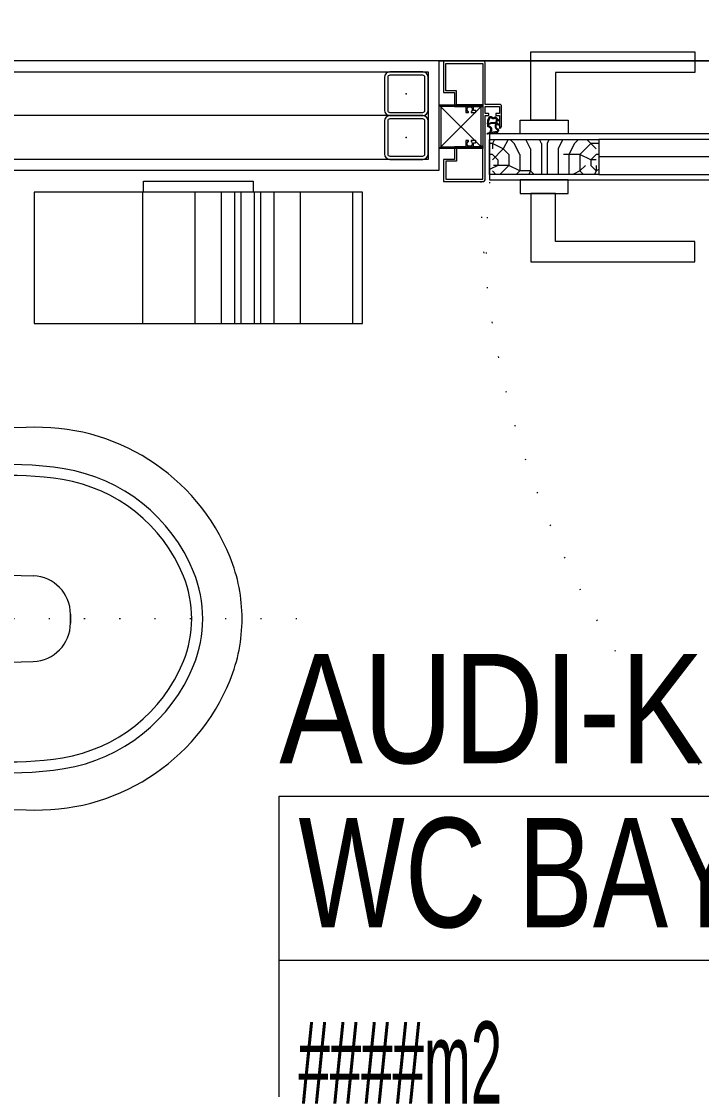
# Model space of a CAD drawing. Extents: x -1281 to 23780, y 0 to 7214.
# Drawn here: x 10284.3 to 10346.5, y 2145.9 to 2243.6 of the extents above; entities that cross this region are included whole.
import ezdxf
from ezdxf.enums import TextEntityAlignment as Align

# ---------------------------------------------------------------- set-up
doc = ezdxf.new("R2010")
doc.units = 0
doc.header["$LTSCALE"] = 25
doc.header["$MEASUREMENT"] = 0
doc.linetypes.add('DOT2', pattern=[0.125, 0, -0.125])
doc.layers.get('0').update_dxf_attribs({"color": 9, "lineweight": 9})
for name, color, linetype, lineweight in [('05V', 9, 'Continuous', 9), ('06D', 9, 'Continuous', 9), ('09', 9, 'Continuous', 9), ('10', 9, 'Continuous', 9), ('11', 9, 'Continuous', 9), ('12', 9, 'Continuous', 9), ('20', 9, 'DOT2', 9), ('21', 9, 'Continuous', 9), ('33', 9, 'BATTING', 9), ('35', 9, 'Continuous', 9)]:
    doc.layers.add(name, color=color, linetype=linetype, lineweight=lineweight)
doc.styles.add('Arial', font='arial.ttf', dxfattribs={"height": 2.5})
doc.styles.add('MuuM_TEXT-STANDART', font='ARIALN.TTF')
doc.linetypes.add('BATTING', pattern='A,0.0001,-0.1,[134,ltypeshp.shx,S=0.1,R=0,X=-0.1,Y=0],-0.2,[134,ltypeshp.shx,S=0.1,R=180,X=0.1,Y=0],-0.1', length=0.4001000000000002)

# ---------------------------------------------------------------- blocks, each defined once
blk = doc.blocks.new('san-klo-06-p')
at = {"linetype": 'DOT2'}
blk.add_line((0, -61), (0, 5), dxfattribs=at)
for p, q in [((-4.158019298723957, -28.43442233578389), (-3.905189181845343, -36.91821042136871)), ((4.158019298723957, -28.43442233578389), (3.905189181845343, -36.91821042136871)), ((0, -40.31395125024572), (-0.4067423800152028, -40.31395125024572)), ((-0.4067423800152028, -40.31395125024572), (0, -40.31395125024572)), ((0.4067423800152028, -40.31395125024572), (0, -40.31395125024572)), ((0, -40.31395125024572), (0.4067423800152028, -40.31395125024572))]:
    blk.add_line(p, q)
blk.add_lwpolyline([(-15.5, 0, 0.0181628470062377), (-17.47196496077231, -36.26013260072796, 0.3205287056357122), (-5.625, -54.90537216330267, 0.0963961176293174), (0, -56, 0.0963961176293174), (5.625, -54.90537216330267, 0.3205287056357121), (17.47196496077595, -36.26013260072796, 0.0181628470062377), (15.5, 0)], format="xyb", close=True)
for centre, radius, start, end in [((15.91510823917997, -34.97572838532506), 30, 159.420088504973, 189.1280785422966), ((-15.91510823917997, -34.97572838532506), 30, 350.8719214577034, 20.57991149502698), ((15.91510823917997, -34.97572838532506), 28.99999999999998, 162.8726879048467, 189.1280785422966), ((-15.91510823917997, -34.97572838532506), 28.99999999999999, 350.8719214577034, 17.12731209515333), ((-0.4067423800152028, -36.81395125024574), 3.499999999999998, 181.7069983645544, 270), ((0.4067423800152028, -36.81395125024574), 3.499999999999998, 270, 358.2930016354455), ((1.5, -37.29190075644874), 15.39999999999999, 189.1280785422966, 247.9756871629567), ((1.5, -37.29190075644874), 14.4, 189.1280785422966, 247.9756871629567), ((-1.5, -37.29190075644874), 14.40000000000001, 292.0243128370433, 350.8719214577034), ((-1.5, -37.29190075644874), 15.39999999999999, 292.0243128370433, 350.8719214577034), ((0, -41), 10.39999999999995, 247.9756871629567, 270), ((0, -41), 10.39999999999995, 270, 292.0243128370433), ((0, -41), 11.39999999999997, 247.9756871629567, 270), ((0, -41), 11.39999999999997, 270, 292.0243128370433)]:
    blk.add_arc(centre, radius, start, end)
blk = doc.blocks.new('p-t.kağıtlığı')
at = {"layer": '20'}
h = blk.add_hatch(dxfattribs=at)
h.set_pattern_fill('CYL', color=256, scale=30, angle=-89.99999999999999, style=0)
h.set_pattern_definition([(270, (-14.39999999999963, 13), (30, 6.7e-15), []), (270, (-13.80000000000018, 13), (30, 6.7e-15), []), (270, (-12.59999999999945, 13), (30, 6.7e-15), []), (270, (-10.19999999999982, 13), (30, 6.7e-15), []), (270, (-5.399999999999636, 13), (30, 6.7e-15), []), (270, (5.400000000000542, 13), (30, 6.7e-15), []), (270, (10.19999999999982, 13), (30, 6.7e-15), []), (270, (12.60000000000036, 13), (30, 6.7e-15), []), (270, (13.80000000000018, 13), (30, 6.7e-15), []), (270, (14.40000000000054, 13), (30, 6.7e-15), [])])
h.paths.add_polyline_path([(-15, 1), (15, 1), (15, 13), (-15, 13)])
for points in [[(-15, 1), (15, 1), (15, 13), (-15, 13)], [(5, 1), (5, 0), (-5, 0), (-5, 1)]]:
    blk.add_lwpolyline(points, close=True)
blk = doc.blocks.new('A$C74064896')
at = {"layer": '05V', "extrusion": (0, 0, -1), "xscale": -1, "zscale": -1, "rotation": 180}
blk.add_blockref('p-t.kağıtlığı', (167.0082728266661, -1.000000000072759), dxfattribs=at)
at = {"layer": '05V', "rotation": 90}
blk.add_blockref('san-klo-06-p', (-219.0082728266661, -41.00000000007275), dxfattribs=at)
blk = doc.blocks.new('0_roomno2-flat-2')
at = {"layer": '21'}
blk.add_lwpolyline([(96.875, -52.5000000000109), (0, -52.5000000000109), (0, 0), (96.875, 0)], close=True, dxfattribs=at)
blk.add_lwpolyline([(0, -15.00000000000727), (96.875, -15.00000000000727)], dxfattribs=at)
at = {"layer": '21', "style": 'Arial'}
blk.add_attdef('ODANO', (0, 5.850000000005819), '', height=10, dxfattribs=at)
blk.add_attdef('MEKANADI', text='', height=10, dxfattribs=at).set_placement((1.75, -15.00000000000727), align=Align.BOTTOM_LEFT)
at = {"layer": '21', "style": 'MuuM_TEXT-STANDART', "width": 0.6}
for tag, p in [('YER01', (50, -22.50000000000728)), ('TAVAN01', (68.75, -22.50000000000728)), ('DUVAR01', (87.5, -22.50000000000728)), ('YER02', (50, -33.75000000000728)), ('TAVAN02', (68.75, -33.75000000000728)), ('DUVAR02', (87.5, -33.75000000000728)), ('YER03', (50, -45.00000000000728)), ('TAVAN03', (68.75, -45.00000000000728)), ('DUVAR03', (87.5, -45.00000000000728))]:
    blk.add_attdef(tag, text='', height=7.5, dxfattribs=at).set_placement(p, align=Align.MIDDLE_CENTER)
for tag, p in [('M2', (1.75, -24.37500000000728)), ('TEMIZTAVANYUKSEKLIGI', (9, -43.03976339674772))]:
    blk.add_attdef(tag, text='', height=7.5, dxfattribs=at).set_placement(p, align=Align.MIDDLE_LEFT)
blk = doc.blocks.new('Prf-40x40')
for points in [[(1.5, -1.999999999998179), (-1.5, -2.000000000001818, -0.4142135623730951), (-2, -1.500000000001818), (-2, 1.499999999998179, -0.4142135623730951), (-1.5, 1.999999999998179), (1.5, 2.000000000001818, -0.4142135623730951), (2, 1.500000000001818), (2, -1.499999999998179, -0.4142135623730951)], [(1.499999999999543, -1.699999999998908), (-1.5, -1.700000000002543, -0.4142135623738941), (-1.699999999999818, -1.500000000001818), (-1.699999999999818, 1.499999999998179, -0.4142135623738941), (-1.499999999999543, 1.699999999998908), (1.5, 1.700000000002543, -0.4142135623738941), (1.699999999999818, 1.500000000001818), (1.699999999999818, -1.499999999998179, -0.4142135623738941)]]:
    blk.add_lwpolyline(points, format="xyb", close=True)
blk.add_point((0, 0))
blk = doc.blocks.new('p-korkasa_40x40')
at = {"layer": '10'}
for points in [[(-2, -2), (-2, -2, 4.557571570274368), (-2, -2), (2, -2.000000000000454, 6.895317174706505), (2, -2.000000000000454), (2, -2.000000000000454), (2, 2.000000000000454), (-2, 2), (-2, -2)], [(-1.85000000000582, -1.85000000000582), (-1.85000000000582, 1.85000000000582), (1.85000000000582, 1.85000000000582), (1.85000000000582, -1.85000000000582), (-1.85000000000582, -1.85000000000582, -4.556434831823175), (-1.85000000000582, -1.85000000000582)]]:
    blk.add_lwpolyline(points, format="xyb", close=True, dxfattribs=at)
for points in [[(2, -2.000000000000454), (-2, 2)], [(2, 2.000000000000454), (-2, -1.96874570933869)]]:
    blk.add_lwpolyline(points, dxfattribs=at)
blk = doc.blocks.new('p-kapı')
at = {"layer": '09'}
h = blk.add_hatch(dxfattribs=at)
h.set_pattern_fill('LOGEND', color=256, scale=10, style=0)
h.set_pattern_definition([(360, (-1512.441820109354, -1967.639528495034), (9.999999999999996, -10), [3, -7]), (360, (-1512.441820109354, -1968.139528495034), (9.999999999999996, -10), [3, -7]), (360, (-1511.941820109354, -1969.139528495034), (9.999999999999996, -10), [2, -8]), (360, (-1511.441820109354, -1970.139528495034), (9.999999999999996, -10), [1.5, -8.5]), (360, (-1511.441820109354, -1971.139528495034), (9.999999999999996, -10), [1, -9]), (360, (-1513.941820109354, -1972.139528495034), (9.999999999999996, -10), [0.5, -2.5, 0.5, -6.5]), (360, (-1512.441820109354, -1972.639528495034), (9.999999999999996, -10), [0.5, -4, 1.5, -4]), (360, (-1510.441820109354, -1973.139528495034), (9.999999999999996, -10), [0.5, -0.5, 0.5, -8.5]), (360, (-1510.941820109354, -1973.639528495034), (9.999999999999996, -10), [0.5, -9.5]), (360, (-1511.441820109354, -1974.639528495034), (9.999999999999996, -10), [1.5, -8.5]), (360, (-1511.441820109354, -1975.639528495034), (9.999999999999996, -10), [2, -8]), (360, (-1511.941820109354, -1976.639528495034), (9.999999999999996, -10), [2.5, -3, 0.5, -4]), (270, (-1515.941820109354, -1970.639528495034), (-10, -9.999999999999996), [0.5, -1, 2.5, -6]), (270, (-1515.441820109354, -1971.639528495034), (-10, -9.999999999999996), [0.5, -0.5, 1.5, -7.5]), (270, (-1514.941820109354, -1975.639528495034), (-10, -9.999999999999996), [1, -9]), (270, (-1514.441820109354, -1971.639528495034), (-10, -9.999999999999996), [2, -3, 0.5, -4.5]), (270, (-1513.941820109354, -1977.139528495033), (-10, -9.999999999999996), [0.5, -9.5]), (270, (-1513.441820109354, -1972.139528495034), (-10, -9.999999999999996), [1.5, -8.5]), (270, (-1512.441820109354, -1972.639528495034), (-10, -9.999999999999996), [1, -9]), (270, (-1511.441820109354, -1972.639528495034), (-10, -9.999999999999996), [0.5, -1.5, 1.5, -6.5]), (270, (-1510.941820109354, -1973.139528495034), (-10, -9.999999999999996), [0.5, -9.5]), (270, (-1510.441820109354, -1971.139528495034), (-10, -9.999999999999996), [1.399999999999999, -8.6]), (270, (-1509.941820109354, -1969.139528495034), (-10, -9.999999999999996), [1, -9]), (270, (-1508.941820109354, -1973.139528495034), (-10, -9.999999999999996), [0.5, -9.5]), (270, (-1507.941820109354, -1972.639528495034), (-10, -9.999999999999996), [1.5, -8.5]), (270, (-1506.941820109354, -1972.639528495034), (-10, -9.999999999999996), [1.5, -8.5]), (314.9999999999999, (-1508.441820109354, -1968.639528495034), (-3.3e-15, -10.00000000019025), [0.7071000000000001, -0.7071000000000001, 0.7071000000000001, -12.02083562]), (314.9999999999999, (-1510.441820109354, -1971.139528495034), (-3.3e-15, -10.00000000019025), [1.414199999999999, -12.72793562]), (314.9999999999999, (-1514.441820109354, -1976.139528495034), (-3.3e-15, -10.00000000019025), [1.414199999999999, -12.72793562]), (314.9999999999999, (-1512.441820109354, -1973.639528495034), (-3.3e-15, -10.00000000019025), [1.414199999999999, -12.72793562]), (314.9999999999999, (-1511.941820109354, -1971.639528495034), (-3.3e-15, -10.00000000019025), [1.414199999999999, -12.72793562]), (314.9999999999999, (-1508.941820109354, -1969.639528495034), (-3.3e-15, -10.00000000019025), [1.414199999999999, -12.72793562]), (314.9999999999999, (-1509.941820109354, -1970.139528495034), (-3.3e-15, -10.00000000019025), [2.121319999999998, -12.02081562]), (314.9999999999999, (-1512.941820109354, -1974.639528495034), (-3.3e-15, -10.00000000019025), [0.7071000000000001, -13.43503562]), (314.9999999999999, (-1513.441820109354, -1975.639528495034), (-3.3e-15, -10.00000000019025), [0.7071000000000001, -13.43503562]), (314.9999999999999, (-1509.441820109354, -1975.639528495034), (-3.3e-15, -10.00000000019025), [0.7071000000000001, -13.43503562]), (314.9999999999999, (-1513.441820109354, -1970.639528495034), (-3.3e-15, -10.00000000019025), [0.7071000000000001, -13.43503562]), (314.9999999999999, (-1507.941820109354, -1974.139528495034), (-3.3e-15, -10.00000000019025), [0.7071000000000001, -13.43503562]), (314.9999999999999, (-1511.441820109354, -1973.139528495034), (-3.3e-15, -10.00000000019025), [0.7071000000000001, -13.43503562]), (314.9999999999999, (-1510.441820109354, -1974.139528495034), (-3.3e-15, -10.00000000019025), [0.7071000000000001, -13.43503562]), (225, (-1510.941820109354, -1972.139528495034), (-10.00000000019025, 3.3e-15), [0.7071000000000001, -0.7071000000000001, 2.121319999999998, -10.60661562]), (225, (-1509.441820109354, -1972.139528495034), (-10.00000000019025, 3.3e-15), [0.7071000000000001, -13.43503562]), (225, (-1509.441820109354, -1968.639528495034), (-10.00000000019025, 3.3e-15), [0.7071000000000001, -13.43503562]), (225, (-1511.441820109354, -1971.139528495034), (-10.00000000019025, 3.3e-15), [0.7071000000000001, -13.43503562]), (225, (-1509.941820109354, -1973.139528495034), (-10.00000000019025, 3.3e-15), [0.7071000000000001, -13.43503562]), (225, (-1512.441820109354, -1970.639528495034), (-10.00000000019025, 3.3e-15), [0.7071000000000001, -13.43503562]), (225, (-1508.441820109354, -1970.639528495034), (-10.00000000019025, 3.3e-15), [0.7071000000000001, -13.43503562]), (225, (-1515.441820109354, -1967.639528495034), (-10.00000000019025, 3.3e-15), [0.7071000000000001, -13.43503562]), (225, (-1514.941820109354, -1968.139528495034), (-10.00000000019025, 3.3e-15), [1.414199999999999, -12.72793562]), (225, (-1514.441820109354, -1968.639528495034), (-10.00000000019025, 3.3e-15), [1.414199999999999, -12.72793562]), (225, (-1513.441820109354, -1968.639528495034), (-10.00000000019025, 3.3e-15), [1.414199999999999, -12.72793562]), (225, (-1512.941820109354, -1969.639528495034), (-10.00000000019025, 3.3e-15), [1.414199999999999, -12.72793562]), (225, (-1508.941820109354, -1973.639528495034), (-10.00000000019025, 3.3e-15), [1.414199999999999, -12.72793562]), (225, (-1506.941820109354, -1968.639528495034), (-10.00000000019025, 3.3e-15), [1.414199999999999, -12.72793562]), (225, (-1506.441820109354, -1976.639528495034), (-10.00000000019025, 3.3e-15), [1.414199999999999, -12.72793562]), (225, (-1506.441820109354, -1975.639528495034), (-10.00000000019025, 3.3e-15), [1.414199999999999, -12.72793562]), (225, (-1507.441820109354, -1975.139528495034), (-10.00000000019025, 3.3e-15), [1.414199999999999, -12.72793562]), (225, (-1514.441820109354, -1975.139528495034), (-10.00000000019025, 3.3e-15), [2.121319999999998, -12.02081562]), (225, (-1507.941820109354, -1974.139528495034), (-10.00000000019025, 3.3e-15), [2.121319999999998, -12.02081562]), (333.4349487999999, (-1513.441820109354, -1977.139528495033), (10.00000000000094, -4.0006493e-09), [1.117999999999998, -21.24267976999997]), (333.4349487999999, (-1513.441820109354, -1972.139528495034), (10.00000000000094, -4.0006493e-09), [1.117999999999998, -21.24267976999997]), (333.4349487999999, (-1512.441820109354, -1975.139528495034), (10.00000000000094, -4.0006493e-09), [1.117999999999998, -21.24267976999997]), (333.4349487999999, (-1509.441820109354, -1968.139528495034), (10.00000000000094, -4.0006493e-09), [1.117999999999998, -21.24267976999997]), (333.4349487999999, (-1509.941820109354, -1969.139528495034), (10.00000000000094, -4.0006493e-09), [1.117999999999998, -21.24267976999997]), (333.4349487999999, (-1512.941820109354, -1971.139528495034), (10.00000000000094, -4.0006493e-09), [1.117999999999998, -21.24267976999997]), (333.4349487999999, (-1512.941820109354, -1976.139528495034), (10.00000000000094, -4.0006493e-09), [1.117999999999998, -21.24267976999997]), (333.4349487999999, (-1509.941820109354, -1973.139528495034), (10.00000000000094, -4.0006493e-09), [2.235999999999996, -20.12467976999998]), (296.5650511799998, (-1509.941820109354, -1974.639528495034), (5.099821e-10, -10.00000000000094), [1.117999999999975, -21.24267976999961]), (296.5650511799998, (-1508.441820109354, -1971.639528495034), (5.099821e-10, -10.00000000000094), [1.117999999999975, -21.24267976999961]), (296.5650511799998, (-1513.441820109354, -1973.639528495034), (5.099821e-10, -10.00000000000094), [1.117999999999975, -21.24267976999961]), (296.5650511799998, (-1515.441820109354, -1974.139528495034), (5.099821e-10, -10.00000000000094), [1.117999999999975, -21.24267976999961]), (296.5650511799998, (-1509.441820109354, -1972.139528495034), (5.099821e-10, -10.00000000000094), [1.117999999999975, -21.24267976999961]), (296.5650511799998, (-1510.441820109354, -1972.139528495034), (5.099821e-10, -10.00000000000094), [1.117999999999975, -21.24267976999961]), (296.5650511799998, (-1514.441820109354, -1973.639528495034), (5.099821e-10, -10.00000000000094), [2.23599999999995, -20.12467976999961]), (296.5650511799998, (-1506.941820109354, -1970.139528495034), (5.099821e-10, -10.00000000000094), [2.23599999999995, -20.12467976999961]), (296.5650511799998, (-1507.941820109354, -1970.639528495034), (5.099821e-10, -10.00000000000094), [2.23599999999995, -20.12467976999961]), (243.4349487999999, (-1515.941820109354, -1969.139528495034), (-4.0006526e-09, -10.00000000000094), [1.117999999999979, -21.24267976999967]), (243.4349487999999, (-1515.941820109354, -1974.639528495034), (-4.0006526e-09, -10.00000000000094), [1.117999999999979, -21.24267976999967]), (243.4349487999999, (-1513.941820109354, -1967.639528495034), (-4.0006526e-09, -10.00000000000094), [1.117999999999979, -21.24267976999967]), (243.4349487999999, (-1514.941820109354, -1976.639528495034), (-4.0006526e-09, -10.00000000000094), [1.117999999999979, -21.24267976999967]), (243.4349487999999, (-1513.941820109354, -1970.639528495034), (-4.0006526e-09, -10.00000000000094), [1.117999999999979, -21.24267976999967]), (243.4349487999999, (-1511.941820109354, -1971.639528495034), (-4.0006526e-09, -10.00000000000094), [1.117999999999979, -21.24267976999967]), (243.4349487999999, (-1510.941820109354, -1973.639528495034), (-4.0006526e-09, -10.00000000000094), [1.117999999999979, -21.24267976999967]), (243.4349487999999, (-1515.441820109354, -1969.639528495034), (3.2114650989e-06, -10.00000160773382), [1.117999999999979, -21.24267976999967]), (243.4349487999999, (-1512.941820109354, -1971.139528495034), (-4.0006526e-09, -10.00000000000094), [1.117999999999979, -21.24267976999967]), (243.4349487999999, (-1509.941820109354, -1970.139528495034), (-4.0006526e-09, -10.00000000000094), [1.117999999999979, -21.24267976999967]), (243.4349487999999, (-1508.941820109354, -1971.139528495034), (-4.0006526e-09, -10.00000000000094), [1.117999999999979, -21.24267976999967]), (243.4349487999999, (-1506.941820109354, -1974.139528495034), (-4.0006526e-09, -10.00000000000094), [1.117999999999979, -21.24267976999967]), (243.4349487999999, (-1514.441820109354, -1977.139528495033), (-4.0006526e-09, -10.00000000000094), [1.117999999999979, -21.24267976999967]), (243.4349487999999, (-1515.941820109354, -1976.639528495034), (-4.0006526e-09, -10.00000000000094), [2.235999999999958, -20.12467976999968]), (243.4349487999999, (-1514.441820109354, -1969.639528495034), (-4.0006526e-09, -10.00000000000094), [2.235999999999958, -20.12467976999968]), (206.5650511799999, (-1515.941820109354, -1968.139528495034), (-10.00000000000094, -5.099854e-10), [1.117999999999995, -21.24267976999997]), (206.5650511799999, (-1507.441820109354, -1967.639528495034), (-10.00000000000094, -5.099854e-10), [1.117999999999995, -21.24267976999997]), (206.5650511799999, (-1507.941820109354, -1972.639528495034), (-10.00000000000094, -5.099854e-10), [1.117999999999995, -21.24267976999997]), (206.5650511799999, (-1511.941820109354, -1969.139528495034), (-10.00000000000094, -5.099854e-10), [1.117999999999995, -21.24267976999997]), (206.5650511799999, (-1512.441820109354, -1968.139528495034), (-10.00000000000094, -5.099854e-10), [1.117999999999995, -21.24267976999997]), (206.5650511799999, (-1511.441820109354, -1970.139528495034), (-10.00000000000094, -5.099854e-10), [1.117999999999995, -21.24267976999997]), (206.5650511799999, (-1508.441820109354, -1976.139528495034), (-10.00000000000094, -5.099854e-10), [1.117999999999995, -21.24267976999997]), (206.5650511799999, (-1507.441820109354, -1976.639528495034), (-10.00000000000094, -5.099854e-10), [2.235999999999995, -20.12467976999997])])
h.paths.add_polyline_path([(1.170000000001889, -81.66295667744998), (1.202328709074208, -81.66295667744998), (1.202328709074208, -80.86796583734395), (1.170000000001889, -80.86796583734395), (1.170000000001889, -80.34999999999854), (1.202328709074208, -80.34999999999854), (1.202328709074208, -79.40000000000146), (4.337671290930301, -79.40000000000146), (4.337671290930301, -80.34999999999854), (4.370000000002618, -80.34999999999854), (4.370000000002618, -80.86796583734395), (4.337671290930301, -80.86796583734395), (4.337671290930301, -81.66295667744998), (4.370000000002618, -81.66295667744998), (4.370000000002618, -85.40000000000146), (1.170000000001889, -85.40000000000146)])
h.paths.add_polyline_path([(1.202328709074208, -77.93203416265895), (1.202328709074208, -77.13704332255294), (1.170000000001889, -77.13704332255294), (1.170000000001889, -75.40008858544023), (4.370000000002618, -75.40008858544023), (4.370000000002618, -77.13704332255294), (4.337671290930301, -77.13704332255294), (4.337671290930301, -77.93203416265895), (4.370000000002618, -77.93203416265895), (4.370000000002618, -78.44999999999709), (4.337671290930301, -78.45000000000434), (4.337671290930301, -79.40000000000146), (1.202328709074208, -79.40000000000146), (1.202328709074208, -78.45000000000434), (1.170000000001889, -78.45000000000434), (1.170000000001889, -77.93203416265895)])
at = {"layer": '10'}
h = blk.add_hatch(color=256, dxfattribs=at)
edge = h.paths.add_edge_path()
edge.add_spline(control_points=[(-0.5369756097570644, -84.51241686969297), (-0.5906374453152239, -84.5518905258723), (-0.6878822009421129, -84.62342378614264), (-0.7823709486983716, -84.73020272285794), (-0.8899654388224005, -84.81634565772401), (-0.8351330276491353, -84.92515451247162), (-0.7993581297414494, -85.02739724353887), (-0.8236312188018928, -85.13593551153463), (-0.8909774078929331, -85.2204025707906), (-0.8936748011838059, -85.31350848440346), (-0.8901922852564894, -85.42809680375649), (-0.728764212148235, -85.49924616048519), (-0.5556085026000801, -85.58372597600827), (-0.3208874964548158, -85.6044139906153), (-0.1643808494300174, -85.57919688549735), (-0.0170845106040361, -85.58614067232702), (-0.0044594722057809, -85.47231593469769), (0.0795073431909259, -85.40046526712104), (0.1646003593887144, -85.2870381913017), (0.2895508234578301, -85.30929536580516), (0.4061617531915547, -85.32681202102684), (0.5518175704273744, -85.36757930904423), (0.5995418682032323, -85.49443736144892), (0.6480338603832934, -85.67184330132295), (0.6698076058928564, -85.62376578052499), (0.6769063150313741, -85.59945321430133)], knot_values=[0, 0, 0, 0, 1.972481329933421, 3.574485720078666, 4.459231721842631, 5.627326994262999, 6.631388320856649, 7.787072978740821, 8.75015276194368, 9.776376719050775, 10.52172028727109, 11.98318526219924, 14.34903833668033, 16.62296311174929, 18.66660599276623, 19.53265988375316, 20.30320742306432, 21.53106540985929, 22.8950020509257, 24.14050273090668, 24.94140504827469, 26.57643914558082, 28.1214307914516, 29.40842415818681, 30.06904306217089, 30.06904306217089, 30.06904306217089, 30.06904306217089], degree=3, periodic=0)
edge.add_arc((0.6577079170856451, -85.59384772447082), 0.0200000000000125, 703.7234121128039, 729.6961277373919)
edge.add_line((0.6774222141648352, -85.59047926923813), (0.514778214589569, -84.63858532773519))
edge.add_spline(control_points=[(0.5147782145904785, -84.63858532773156), (0.4684569597193331, -84.61121200024355), (0.4029367876937613, -84.55669608320022), (0.299123291955766, -84.55094408860168), (0.2368332224687037, -84.5669421721468), (0.2434630590905726, -84.56630475889688), (0.2195726180252677, -84.63769904915534), (0.2195726180252677, -84.63769904915534)], knot_values=[0, 0, 0, 0, 0.2230052084876708, 0.4469780816912642, 0.8022655540997069, 1.018676818468204, 1.060393501096338, 1.060393501096338, 1.060393501096338, 1.060393501096338], degree=3, periodic=0)
edge.add_arc((-0.0149015127535677, -84.5842358186128), 0.2404920685283454, 578.8576386954633, 707.1553904040015, ccw=False)
edge.add_spline(control_points=[(-0.2021744220619439, -84.73511753541244), (-0.1844337589864153, -84.70879782966219), (-0.1854437276160752, -84.65074498127069), (-0.1315036820815294, -84.5540416680233), (-0.2492554579002899, -84.55561594154278), (-0.2605854891371564, -84.74868430823697), (-0.4150242235737096, -84.68619836643484), (-0.6628840222583677, -84.69875890661933), (-0.5288317618396832, -84.58261839942134), (-0.5347583595721517, -84.5315299911963), (-0.5369756097570644, -84.51241686969297)], knot_values=[1.684532790128255, 1.684532790128255, 1.684532790128255, 1.684532790128255, 1.827512949640418, 2.001131811412198, 2.034132841388928, 2.383878172112238, 2.570749579948123, 2.81730155771981, 2.995364809708569, 3.101801527567439, 3.101801527567439, 3.101801527567439, 3.101801527567439], degree=3, periodic=0)
edge = h.paths.add_edge_path(flags=16)
edge.add_spline(control_points=[(0.4883339317893844, -85.29245044420531), (0.4716886541282295, -85.27617170474696), (0.4523573484184455, -85.25991805080413), (0.4147011533677869, -85.23712323497604), (0.4001201892897372, -85.23009669489694), (0.3915949691217975, -85.22622697612678)], knot_values=[4.696285649924368, 4.696285649924368, 4.696285649924368, 4.696285649924368, 4.79612257682362, 4.79612257682362, 4.854419796380462, 4.854419796380462, 4.854419796380462, 4.854419796380462], degree=3, periodic=0)
edge.add_spline(control_points=[(0.3915949691217975, -85.22622697612678), (0.3885683923836041, -85.22639217222604), (0.3855311636252736, -85.2263443169286), (0.3757315162838495, -85.22599751089729), (0.3681160688320233, -85.22548559508868), (0.3516475183459988, -85.22407014974306), (0.3429637488879962, -85.22319709650765), (0.3252907630521804, -85.2211618914589), (0.316594720883586, -85.22002240030999), (0.291213085376512, -85.21633801807184), (0.2728923982976994, -85.2134663161123), (0.2312442128131806, -85.21019387182605), (0.2079686403376399, -85.20950475220161), (0.1708219201973407, -85.21554820335585), (0.157941705580015, -85.21878033129907), (0.126446850845241, -85.22976943991671), (0.1093897561368067, -85.23913722649013), (0.0793808313101181, -85.25973395552137), (0.0663699295146216, -85.27124699160045), (0.0429483607986185, -85.29429669502858), (0.0327881743869512, -85.30545581124898), (0.0148434022485162, -85.32623104828235), (0.0068756339605898, -85.33600692905749), (-0.0090410068587516, -85.355167020105), (-0.0171964423425379, -85.36496325665941), (-0.0399044250698353, -85.3944018574839), (-0.0547606956715754, -85.41583520011045), (-0.0673612565879012, -85.44141278987809)], knot_values=[3.795205768767631, 3.795205768767631, 3.795205768767631, 3.795205768767631, 3.825435281411388, 3.825435281411388, 3.876175829762433, 3.876175829762433, 3.923120005564896, 3.923120005564896, 3.970064181367359, 3.970064181367359, 4.056079576782028, 4.056079576782028, 4.1420949721967, 4.1420949721967, 4.181856208153813, 4.181856208153813, 4.244411595576305, 4.244411595576305, 4.309456277789172, 4.309456277789172, 4.374500960002043, 4.374500960002043, 4.436400391423946, 4.436400391423946, 4.498299822845847, 4.498299822845847, 4.605733337985941, 4.605733337985941, 4.605733337985941, 4.605733337985941], degree=3, periodic=0)
edge.add_arc((-0.1355372299003648, -85.40782653281349), 0.0759999999999773, 567.2221899925271, 693.7732677223272, ccw=False)
edge.add_arc((0.7681294868853002, -85.02277503077494), 1.058097748058568, 888.8376998673891, 923.3761552425167, ccw=False)
edge.add_arc((-0.2503260998964834, -84.82178951549577), 0.0200000000000284, 779.8045860840282, 888.9000715373779, ccw=False)
edge.add_arc((-0.0254490172264923, -84.53800291659718), 0.3422998841750275, 951.1287320440587, 1055.511948304005)
edge.add_arc((0.3533265005826252, -84.70197943761741), 0.0708012071070941, 720.1577279099495, 881.8184495585258, ccw=False)
edge.add_line((0.4241274394116772, -84.7017845312512), (0.5220320556400111, -85.27478329712176))
edge.add_arc((0.5023177585608211, -85.27815175234718), 0.019999999999999, 585.6378390656023, 729.6961277305409, ccw=False)
edge = h.paths.add_edge_path(flags=16)
edge.add_spline(control_points=[(-0.3815073000114353, -85.52777787788362), (-0.3834389916773944, -85.52724453018163), (-0.3853727186760807, -85.52670610733912), (-0.4205788632025361, -85.51682294036436), (-0.4544610585180635, -85.50601336516411), (-0.4889215080875148, -85.49418731541662), (-0.4900629374460549, -85.49379462555952), (-0.4912037800822874, -85.49340117004613)], knot_values=[2.606882164150666, 2.606882164150666, 2.606882164150666, 2.606882164150666, 2.618308665253161, 2.618308665253161, 2.814704777591772, 2.814704777591772, 2.821436412206805, 2.821436412206805, 2.821436412206805, 2.821436412206805], degree=3, periodic=0)
edge.add_spline(control_points=[(-0.4912037800822874, -85.49340117004613), (-0.5233471352403285, -85.48231552171637), (-0.5550247264036443, -85.47062207480484), (-0.5877413626330963, -85.45796293672173), (-0.5892461558505602, -85.4573792198862), (-0.5907511911427719, -85.45679395195477)], knot_values=[2.408074102405524, 2.408074102405524, 2.408074102405524, 2.408074102405524, 2.597738580129102, 2.597738580129102, 2.606882164150666, 2.606882164150666, 2.606882164150666, 2.606882164150666], degree=3, periodic=0)
edge.add_spline(control_points=[(-0.5907511911427719, -85.45679395195477), (-0.6054095705112559, -85.45109370061981), (-0.6200909125836916, -85.4452463134803), (-0.6513064689206658, -85.43253770701268), (-0.6679456813908474, -85.42560582750595), (-0.6975867124383514, -85.41301002278487), (-0.7102365350583569, -85.40760968485122), (-0.7229134244116722, -85.40205673102902)], knot_values=[2.149006277224146, 2.149006277224146, 2.149006277224146, 2.149006277224146, 2.238060749371884, 2.238060749371884, 2.336258805541189, 2.336258805541189, 2.408074102405524, 2.408074102405524, 2.408074102405524, 2.408074102405524], degree=3, periodic=0)
edge.add_spline(control_points=[(-0.7229134244116722, -85.40205673102902), (-0.7275705286083394, -85.40001674441737), (-0.7322312857468205, -85.39795616069752), (-0.7455618066960596, -85.39199150963395), (-0.7536017658676429, -85.3881710095229), (-0.7677693781188282, -85.38105523245758), (-0.7739268021578029, -85.37775809279992), (-0.7842826841624629, -85.37176572963654), (-0.7883197533083149, -85.36926390407461), (-0.7920567741166451, -85.36629840687965)], knot_values=[1.977607441624772, 1.977607441624772, 1.977607441624772, 1.977607441624772, 2.003990200929743, 2.003990200929743, 2.053089229014396, 2.053089229014396, 2.101047753119271, 2.101047753119271, 2.149006277224144, 2.149006277224144, 2.149006277224144, 2.149006277224144], degree=3, periodic=0)
edge.add_arc((-0.7796246261059423, -85.35063182793965), 0.0200000000000304, 900.5555631517888, 951.5663893431631, ccw=False)
edge.add_spline(control_points=[(-0.7994840715909959, -85.35299877215583), (-0.7996182607275844, -85.35187288089946), (-0.7997274019762699, -85.35072960989055), (-0.8002259230997879, -85.34462242021978), (-0.8004687433967774, -85.33851066090575), (-0.8008469303676973, -85.32128280500183), (-0.8008342107059434, -85.30943071842918), (-0.8005320933662003, -85.2993613856379)], knot_values=[1.69878072459484, 1.69878072459484, 1.69878072459484, 1.69878072459484, 1.709176364630534, 1.709176364630534, 1.751194216338215, 1.751194216338215, 1.814824352558606, 1.814824352558606, 1.814824352558606, 1.814824352558606], degree=3, periodic=0)
edge.add_spline(control_points=[(-0.8005320933662003, -85.2993613856379), (-0.8005291922345351, -85.29926469321072), (-0.8005262644182947, -85.29916816516925), (-0.8002453347398841, -85.2900058112791), (-0.7996581484585477, -85.28216809327569), (-0.7983876424550544, -85.27219494782912), (-0.7979033033734595, -85.2691682961231), (-0.7967892664892136, -85.26359999037959), (-0.7963274052344786, -85.26168751184014), (-0.7950642314099241, -85.25704070857319), (-0.7941042474449205, -85.25426319411052), (-0.7922515160280456, -85.25010678642865), (-0.7915139412471035, -85.24861359065837), (-0.7898580297332956, -85.24541914485599), (-0.7890619376630639, -85.2439227982468), (-0.7868423479412741, -85.23990738076826), (-0.785815735354845, -85.23813671410605), (-0.7847239510629151, -85.2363075673493)], knot_values=[1.498288754767149, 1.498288754767149, 1.498288754767149, 1.498288754767149, 1.498899773643438, 1.498899773643438, 1.55638679152604, 1.55638679152604, 1.58513030046734, 1.58513030046734, 1.61387380940864, 1.61387380940864, 1.646408564364206, 1.646408564364206, 1.665384561853024, 1.665384561853024, 1.684360559341839, 1.684360559341839, 1.69878072459484, 1.69878072459484, 1.69878072459484, 1.69878072459484], degree=3, periodic=0)
edge.add_line((-0.7847239510629151, -85.2363075673493), (-0.7586869314282012, -85.19268582784571))
edge.add_line((-0.7586869314254728, -85.19268582784571), (-0.7255136902876984, -85.10717331456544))
edge.add_line((-0.7255136902895174, -85.10717331456544), (-0.7173155414820941, -85.03151368951148))
edge.add_line((-0.7173155414820941, -85.03151368950785), (-0.7384525110683171, -84.92615187598132))
edge.add_spline(control_points=[(-0.7384525110719551, -84.92615187598132), (-0.7417319309315645, -84.91712462047145), (-0.7452146564100987, -84.90836485676846), (-0.7561384565451591, -84.8820235105304), (-0.7633910574986658, -84.86627040452005), (-0.7682081721068243, -84.8538242785144)], knot_values=[0.9322138717899155, 0.9322138717899155, 0.9322138717899155, 0.9322138717899155, 0.9728151593248144, 0.9728151593248144, 1.059280169269481, 1.059280169269481, 1.059280169269481, 1.059280169269481], degree=3, periodic=0)
edge.add_arc((-0.7495564365199244, -84.84660536172305), 0.0199999999999873, 851.1876026072525, 924.1288367209762, ccw=False)
edge.add_spline(control_points=[(-0.7630056632260676, -84.83180271666062), (-0.7554750532144681, -84.82496063668805), (-0.7451898386098037, -84.81607690209785), (-0.7354561730571731, -84.80713799077056), (-0.7354408858154784, -84.8071239508572), (-0.735425599890732, -84.80710991127125)], knot_values=[0.6191493752113117, 0.6191493752113117, 0.6191493752113117, 0.6191493752113117, 0.6800377646677511, 0.6800377646677511, 0.6801335518299229, 0.6801335518299229, 0.6801335518299229, 0.6801335518299229], degree=3, periodic=0)
edge.add_line((-0.735425599890732, -84.80710991127125), (-0.7085877083327432, -84.78161459538023))
edge.add_arc((-0.6554298056871632, -84.83593068311166), 0.0760000000000115, 831.8248503193477, 854.3825803939201, ccw=False)
edge.add_line((-0.6836843639466679, -84.76537800819642), (-0.6090193983354766, -84.76230358183967))
edge.add_line((-0.6090193983327481, -84.76230358184694), (-0.5257167661893618, -84.76654401337144))
edge.add_line((-0.5257167661911808, -84.7665440133642), (-0.4458209923805044, -84.77061102240259))
edge.add_line((-0.445820992379595, -84.77061102240259), (-0.3993508796656897, -84.77297653385904))
edge.add_line((-0.3993508796665992, -84.77297653385904), (-0.3993451848336917, -84.77297978937713))
edge.add_arc((-0.4095884813359591, -84.84828632878634), 0.0760000000000394, 712.7718027218857, 802.2540888927069, ccw=False)
edge.add_line((-0.3341924609158013, -84.85784876073743), (-0.3342328856770109, -84.85770303229218))
edge.add_line((-0.3342328856779204, -84.85770303229218), (-0.3466309443083446, -84.92453509728512))
edge.add_line((-0.3466309443065256, -84.92453509728512), (-0.355971261873492, -85.01549911675102))
edge.add_line((-0.35597126187713, -85.01549911674374), (-0.3547381997259436, -85.14397923944125))
edge.add_line((-0.3547381997232151, -85.14397923944489), (-0.3473031821049517, -85.21155897400969))
edge.add_line((-0.3473031821085897, -85.21155897400604), (-0.3161650954198194, -85.35239759661633))
edge.add_arc((0.6255815801705467, -85.07032483903458), 0.9830828253785207, 916.6740540243767, 921.0841378559761)
edge.add_arc((-0.361280229568365, -85.45451898340252), 0.0760000000000061, 614.5649605422865, 743.6945358760281, ccw=False)
at = {"layer": '06D'}
for points in [[(-0.5799951286935539, -81.62219937940608), (-6.829995128693553, -81.62219937940608), (-6.829995128693553, -66.62219937940608), (-4.954995128693552, -66.62219937940608), (-4.954995128693552, -79.37219937940608), (-4.954995128693552, -79.37219937940608), (-0.5799951286935539, -79.37219937940608), (-0.5799951286935539, -81.62219937940608)], [(6.120140416471259, -81.62218975205906), (12.37014041647126, -81.62218975205906), (12.37014041647126, -66.62218975205906), (10.49514041647126, -66.62218975205906), (10.49514041647126, -79.37218975205904), (10.49514041647126, -79.37218975205904), (6.120140416471259, -79.37218975205904), (6.120140416471259, -81.62218975205906)], [(0.6700048713064461, -82.59719937940827), (-0.5799951286935539, -82.59719937940827), (-0.5799951286935539, -78.19719937940681), (0.6700048713064461, -78.19719937940681), (0.6700048713064461, -82.59719937940827)], [(4.870140416471256, -82.59718975206125), (6.120140416471259, -82.59718975206125), (6.120140416471259, -78.1971897520598), (4.870140416471256, -78.1971897520598), (4.870140416471256, -82.59718975206125)]]:
    blk.add_lwpolyline(points, dxfattribs=at)
at = {"layer": '10'}
for p, q in [((-0.6520531316018606, -84.76011299560923), (-0.3993804007805011, -84.77297503111913)), ((0.5220320556400111, -85.27478329712176), (0.4238229449983919, -84.70000244037509)), ((0.6774222141648352, -85.59047926923083), (0.5147782145904785, -84.63858532773156))]:
    blk.add_line(p, q, dxfattribs=at)
blk.add_lwpolyline([(-3.124999999996361, -89.60000000000582, 0.4142135623730951), (-3.099999999998543, -89.57500000000437), (-3.099999999998543, -88.59999999994034), (-1.86499999999796, -88.59999999994034, 0.4142135623730951), (-1.839999999996505, -88.57499999993888), (-1.839999999996505, -87.55454592069145), (-1.281196915806503, -87.55454592069145), (-1.281196915806503, -87.32454592068822), (-1.390486237687582, -87.32454592068822), (-1.354628344986849, -87.36040381339262, -0.0916730868048769), (-1.425339023106061, -87.43111449151183), (-1.461431334289954, -87.3950221803243, -0.2882609505077494), (-1.700962497321597, -87.3950221803243), (-1.73705480850549, -87.43111449151183, -0.091673086804877), (-1.807765486624703, -87.36040381339262), (-1.771673175440809, -87.32431150220509, -0.2882609505067066), (-1.771673175440809, -87.08478033917343), (-1.807765486624703, -87.04868802799317, -0.09167308680455198), (-1.73705480850549, -86.97797734987398), (-1.700962497321597, -87.01406966105424, -0.2882609505077494), (-1.461431334289954, -87.01406966105424), (-1.425339023106061, -86.97797734987398, -0.0916730868044047), (-1.354628344986849, -87.04868802799317), (-1.390486237687582, -87.08454592069029), (-1.281196915806503, -87.08454592069029), (-1.281196915806503, -86.67954592069145, 0.4142135623730951), (-1.30619691580432, -86.65454592069), (-1.456196915805774, -86.65454592069, 0.4142135623730951), (-1.481196915807231, -86.67954592069145), (-1.481196915807231, -86.85454592068709), (-1.839999999996505, -86.85454592068709), (-1.839999999996505, -86.15000000000146, -0.4142135623730951), (-1.689999999998688, -86), (1.690000000002328, -86, -0.4142135623730951), (1.840000000003783, -86.15000000000146), (1.840000000003783, -86.85454592068709), (1.481196915810869, -86.85454592068709), (1.481196915810869, -86.67954592069145, 0.4142135623730951), (1.456196915813051, -86.65454592069), (1.306196915811596, -86.65454592069, 0.4142135623730951), (1.281196915810139, -86.67954592069145), (1.281196915810139, -87.08454592069029), (1.390486237694856, -87.08454592069029), (1.354628344994123, -87.04868802799317, -0.0916730868044046), (1.4253390231097, -86.97797734987398), (1.46143133429723, -87.01406966105424, -0.2882609505077494), (1.700962497328873, -87.01406966105424), (1.737054808512764, -86.97797734987398, -0.09167308680455198), (1.807765486631979, -87.0486880279859), (1.771673175444448, -87.08478033917343, -0.2882609505067075), (1.771673175444448, -87.32431150220509), (1.807765486631979, -87.36040381339262, -0.0916730868048769), (1.737054808512764, -87.43111449151183), (1.700962497328873, -87.3950221803243, -0.2882609505077494), (1.46143133429723, -87.3950221803243), (1.425339023113338, -87.43111449151183, -0.091673086804877), (1.354628344994123, -87.36040381339262), (1.390486237694856, -87.32454592068822), (1.281196915810139, -87.32454592068822), (1.281196915810139, -87.55454592069145), (1.840000000003783, -87.55454592069145), (1.840000000003783, -88.57499999993888, 0.4142135623730951), (1.8650000000016, -88.59999999994034), (3.000000000003637, -88.59999999994034), (3.000000000003637, -89.57500000000437, 0.4142135623730951), (3.025000000005093, -89.60000000000582), (4.995000000002619, -89.60000000000582, 0.4142135623730951), (5.020000000004074, -89.57500000000437), (5.020000000004074, -85.95000000000437, 0.4142135623730951), (4.870000000002619, -85.80000000000291), (-0.999999999996362, -85.80000000000291), (-0.999999999996362, -85.47500000000579, 0.4142135623730951), (-1.024999999997815, -85.45000000000432), (-1.154999999998834, -85.45000000000432, 0.4142135623730951), (-1.179999999996653, -85.47500000000579), (-1.179999999996653, -85.80000000000291), (-1.839999999996505, -85.80000000000291), (-1.839999999996505, -84.4800000000032), (-1.179999999996653, -84.4800000000032), (-1.179999999996653, -84.80500000000029, 0.4142135623730951), (-1.154999999998834, -84.83000000000172), (-1.024999999997815, -84.83000000000172, 0.4142135623730951), (-0.999999999996362, -84.80500000000029), (-0.999999999996362, -84.4800000000032), (0.1400000000030559, -84.4800000000032), (0.1400000000030559, -84.4500000000044, 0.4142135623730951), (-0.0099999999983993, -84.30000000000291), (-1.869999999998981, -84.30000000000291, 0.4142135623730951), (-2.019999999996798, -84.4500000000044), (-2.019999999996798, -85.80000000000291), (-5.829999999998107, -85.80000000000291, 0.4142135623730951), (-5.979999999995925, -85.95000000000437), (-5.979999999995925, -89.57500000000437, 0.4142135623730951), (-5.95499999999447, -89.60000000000582)], format="xyb", close=True, dxfattribs=at)
blk.add_lwpolyline([(-0.2852864468113694, -85.45549108541306), (-0.3161650954170909, -85.35239759661633), (-0.3473031821085897, -85.21155897400604), (-0.3547381997232151, -85.14397923944489), (-0.35597126187713, -85.01549911674374), (-0.3466309443065256, -84.92453509728512), (-0.3342328856779204, -84.85770303229218), (-0.3498928999542841, -84.8012497731761), (-0.3993451848327822, -84.77297978937713), (-0.445820992379595, -84.77061102240259), (-0.5257167661911808, -84.7665440133642), (-0.6090193983327481, -84.76230358184694), (-0.6836843639466679, -84.76537800819642), (-0.7085877083300148, -84.78161459538387), (-0.73542559989437, -84.80710991127125), (-0.7690206406296058, -84.8420070187276), (-0.7384525110683171, -84.92615187598858), (-0.7173155414820941, -85.03151368950785), (-0.7255136902895174, -85.10717331456544), (-0.7586869314254728, -85.19268582784571), (-0.7847239510629151, -85.2363075673493), (-0.8005320933662003, -85.29936138564517), (-0.7920567741202831, -85.36629840687965), (-0.7229134244116722, -85.40205673102902), (-0.5907511911464101, -85.45679395195477), (-0.4912037800822874, -85.49340117004613), (-0.3815073000114353, -85.52777787788362), (-0.3038095378688013, -85.5042494528898), (-0.3038095819792943, -85.50424950386513), (-0.2852864468113694, -85.45549108541306)], dxfattribs=at)
for points in [[(-5.779999999998834, -89.40000000000146), (-5.779999999998834, -86.00000000000726), (-2, -86), (-2, -88.41999999994005), (-3.259999999998397, -88.41999999994005), (-3.259999999998397, -89.40000000000146)], [(2.000000000003637, -88.41999999994005), (3.160000000007128, -88.41999999994005), (3.160000000007128, -89.40000000000146), (4.820000000003347, -89.40000000000146), (4.820000000003347, -86), (2.000000000003637, -86)]]:
    blk.add_lwpolyline(points, close=True, dxfattribs=at)
for centre, radius, start, end in [((-0.7495564365199244, -84.84660536172305), 0.02, 132.2573172529717, 201.1582946275182), ((-0.6554298056871632, -84.83593068311166), 0.076, 89.26712024553211, 134.3825803926631), ((-0.4095884813359591, -84.84828632878634), 0.076, 354.2179119479063, 82.25408889278651), ((0.6255815801705467, -85.07032483903458), 0.983082825378532, 167.5093280798138, 201.0841378523925), ((0.7681294868853002, -85.02277503077494), 1.058097748058572, 168.8352965664554, 203.3761552416839), ((-0.2503260998964834, -84.82178951549577), 0.02, 59.80458608398602, 168.7729251493639), ((-0.0254490172264923, -84.53800291659718), 0.3422998841750354, 231.1287320442195, 335.5453093008013), ((-0.0149015127535677, -84.5842358186128), 0.2404920685283614, 218.8576386953065, 347.1553904039617), ((0.3533265005826252, -84.70197943761741), 0.0708012071070867, 358.4304577292652, 162.5451504378122), ((-0.7796246261059423, -85.35063182793965), 0.02, 186.7967250026899, 231.5663893636672), ((-0.361280229568365, -85.45451898340252), 0.076, 254.5649605628871, 23.69453592147686), ((-0.1355372299003648, -85.40782653281349), 0.076, 207.2221899832949, 333.7732677343374), ((0.5023177585608211, -85.27815175234718), 0.02, 225.6378390694745, 9.69612772742874)]:
    blk.add_arc(centre, radius, start, end, dxfattribs=at)
for points, knots in [([(-0.5369756097570644, -84.51241686969297), (-0.5906374453152239, -84.5518905258723), (-0.6878822009421129, -84.62342378614264), (-0.7823709486983716, -84.73020272285794), (-0.8899654388224005, -84.81634565772401), (-0.8351330276491353, -84.92515451247162), (-0.7993581297414494, -85.02739724353887), (-0.8236312188018928, -85.13593551153463), (-0.8909774078929331, -85.2204025707906), (-0.8936748011838059, -85.31350848440346), (-0.8901922852564894, -85.42809680375649), (-0.728764212148235, -85.49924616048519), (-0.5556085026000801, -85.58372597600827), (-0.3208874964548158, -85.6044139906153), (-0.1643808494300174, -85.57919688549735), (-0.0170845106040361, -85.58614067232702), (-0.0044594722057809, -85.47231593469769), (0.0795073431909259, -85.40046526712104), (0.1646003593887144, -85.2870381913017), (0.2895508234578301, -85.30929536580516), (0.4061617531915547, -85.32681202102684), (0.5518175704273744, -85.36757930904423), (0.6195418682036689, -85.49443736144892), (0.6480338603832934, -85.67184330132295), (0.6698076058928564, -85.62376578052499), (0.6769063150313741, -85.59945321430133)], [0, 0, 0, 0, 1.972481329933421, 3.574485720078666, 4.459231721842631, 5.627326994262999, 6.631388320856649, 7.787072978740821, 8.75015276194368, 9.776376719050775, 10.52172028727109, 11.98318526219924, 14.34903833668033, 16.62296311174929, 18.66660599276623, 19.53265988375316, 20.30320742306432, 21.53106540985929, 22.8950020509257, 24.14050273090668, 24.94140504827469, 26.57643914558082, 28.1214307914516, 29.40842415818681, 30.06904306217089, 30.06904306217089, 30.06904306217089, 30.06904306217089]), ([(-0.7682081721068243, -84.8538242785144), (-0.7633910574986658, -84.86627040452005), (-0.7561384565451591, -84.8820235105304), (-0.7432136414427079, -84.91319004831894), (-0.7377413171088847, -84.9272809364047), (-0.7283581326410058, -84.9565727438603), (-0.7242661277850857, -84.97221722294488), (-0.717914586468396, -85.00899065411068), (-0.7165164292564441, -85.03093997899852), (-0.7186985585321966, -85.07347081551416), (-0.7220867810865457, -85.09436092965186), (-0.7319183873587463, -85.13214544436052), (-0.7378786975896219, -85.14915391769318), (-0.7498877078542137, -85.17610454657552), (-0.7553039138510941, -85.18659915997705), (-0.7653394280714565, -85.20473050871078), (-0.7701119946723339, -85.21265011573269), (-0.7797062856225239, -85.22820081818645), (-0.7842275953080389, -85.23517708160216), (-0.7890619376667019, -85.2439227982468), (-0.7898580297332956, -85.24541914485599), (-0.7915139412471035, -85.24861359065837), (-0.7922515160280456, -85.25010678642865), (-0.7941042474449205, -85.25426319411052), (-0.7950642314099241, -85.25704070857319), (-0.7963274052344786, -85.26168751184014), (-0.7967892664892136, -85.26359999037959), (-0.7979033033734595, -85.2691682961231), (-0.7983876424550544, -85.27219494782912), (-0.7996581484585477, -85.28216809327569), (-0.8002453347398841, -85.2900058112791), (-0.8008339442421855, -85.30920295909162), (-0.8008491176260577, -85.3211831670851), (-0.8004687433967774, -85.33851066090575), (-0.8002259230997879, -85.34462242021978), (-0.7997274019762699, -85.35072960989055), (-0.7996182607275844, -85.35187288089946), (-0.7994840715909959, -85.35299877215583)], [0.9322138717899155, 0.9322138717899155, 0.9322138717899155, 0.9322138717899155, 1.018678881734585, 1.018678881734585, 1.082556095212454, 1.082556095212454, 1.146433308690327, 1.146433308690327, 1.225396899008182, 1.225396899008182, 1.304360489326034, 1.304360489326034, 1.372259955503497, 1.372259955503497, 1.415603443997421, 1.415603443997421, 1.458946932491345, 1.458946932491345, 1.512708920020149, 1.512708920020149, 1.531684917508965, 1.531684917508965, 1.550660914997782, 1.550660914997782, 1.583195669953349, 1.583195669953349, 1.611939178894649, 1.611939178894649, 1.640682687835949, 1.640682687835949, 1.698169705718551, 1.698169705718551, 1.76241086081523, 1.76241086081523, 1.804428712522914, 1.804428712522914, 1.814824352558608, 1.814824352558608, 1.814824352558608, 1.814824352558608]), ([(-0.7085877083300148, -84.78161459538387), (-0.7171164821520506, -84.7899615096685), (-0.7260432657021739, -84.79849364772963), (-0.7451898386098037, -84.81607690209785), (-0.7554750532144681, -84.82496063668805), (-0.7630056632260676, -84.83180271666062)], [0.5601748397419227, 0.5601748397419227, 0.5601748397419227, 0.5601748397419227, 0.6192451623734839, 0.6192451623734839, 0.680133551829923, 0.680133551829923, 0.680133551829923, 0.680133551829923]), ([(-0.2021744220619439, -84.73511753541244), (-0.1844337589864153, -84.70879782966219), (-0.1854437276160752, -84.65074498127069), (-0.1315036820815294, -84.5540416680233), (-0.2492554579002899, -84.55561594154278), (-0.2605854891371564, -84.74868430823697), (-0.4150242235737096, -84.68619836643484), (-0.6628840222583677, -84.69875890661933), (-0.5288317618396832, -84.58261839942134), (-0.5347583595721517, -84.5315299911963), (-0.5369756097570644, -84.51241686969297)], [1.684532790128255, 1.684532790128255, 1.684532790128255, 1.684532790128255, 1.827512949640418, 2.001131811412198, 2.034132841388928, 2.383878172112238, 2.570749579948123, 2.81730155771981, 2.995364809708569, 3.101801527567439, 3.101801527567439, 3.101801527567439, 3.101801527567439]), ([(0.5147782145904785, -84.63858532773156), (0.4684569597193331, -84.61121200024355), (0.4029367876937613, -84.55669608320022), (0.299123291955766, -84.55094408860168), (0.2368332224687037, -84.5669421721468), (0.2434630590905726, -84.56630475889688), (0.2195726180252677, -84.63769904915534), (0.2195726180252677, -84.63769904915534)], [0, 0, 0, 0, 0.2230052084876708, 0.4469780816912642, 0.8022655540997069, 1.018676818468204, 1.060393501096338, 1.060393501096338, 1.060393501096338, 1.060393501096338]), ([(-0.7920567741166451, -85.36629840687965), (-0.7883197533083149, -85.36926390407461), (-0.7842826841624629, -85.37176572963654), (-0.7739268021578029, -85.37775809279992), (-0.7677693781188282, -85.38105523245758), (-0.7536017658676429, -85.3881710095229), (-0.7455618066960596, -85.39199150963395), (-0.7195482882671059, -85.4036310817828), (-0.7021864228372579, -85.41105539935234), (-0.6679456813908474, -85.42560582750595), (-0.6513064689206658, -85.43253770701268), (-0.6185666497913191, -85.44586687765695), (-0.6023965166750715, -85.45229237764578), (-0.5539169421463157, -85.47105071281112), (-0.5210979254807171, -85.48314509405462), (-0.4544610585180635, -85.50601336516411), (-0.4205788632025361, -85.51682294036436), (-0.3853727186760807, -85.52670610733912), (-0.3834389916773944, -85.52724453017436), (-0.3815073000114353, -85.52777787788362)], [1.977607441624772, 1.977607441624772, 1.977607441624772, 1.977607441624772, 2.025565965729647, 2.025565965729647, 2.073524489834522, 2.073524489834522, 2.122623517919175, 2.122623517919175, 2.220821574088481, 2.220821574088481, 2.319019630257786, 2.319019630257786, 2.41721768642709, 2.41721768642709, 2.613613798765703, 2.613613798765703, 2.810009911104313, 2.810009911104313, 2.821436412206809, 2.821436412206809, 2.821436412206809, 2.821436412206809]), ([(-0.0673612565879012, -85.44141278987809), (-0.0547606956715754, -85.41583520011045), (-0.0399044250698353, -85.3944018574839), (-0.0171964423425379, -85.36496325665941), (-0.0090410068587516, -85.355167020105), (0.0068756339605898, -85.33600692905749), (0.0148434022485162, -85.32623104828235), (0.0327881743869512, -85.30545581124898), (0.0429483607986185, -85.29429669502858), (0.0663699295146216, -85.27124699160045), (0.0793808313101181, -85.25973395552137), (0.1093897561368067, -85.23913722649013), (0.126446850845241, -85.22976943991671), (0.157941705580015, -85.21878033129907), (0.1708219201973407, -85.21554820335585), (0.2079686403376399, -85.20950475220161), (0.2312442128131806, -85.21019387182605), (0.2728923982976994, -85.2134663161123), (0.291213085376512, -85.21633801807184), (0.316594720883586, -85.22002240030999), (0.3252907630521804, -85.2211618914589), (0.3429637488879962, -85.22319709650765), (0.3516475183459988, -85.22407014974306), (0.3681160688320233, -85.22548559508868), (0.3757315162838495, -85.22599751089729), (0.3855311636252736, -85.2263443169286), (0.3885683923836041, -85.22639217222604), (0.3915949691217975, -85.22622697612678)], [3.795205768767628, 3.795205768767628, 3.795205768767628, 3.795205768767628, 3.902639283907723, 3.902639283907723, 3.964538715329623, 3.964538715329623, 4.026438146751528, 4.026438146751528, 4.091482828964397, 4.091482828964397, 4.156527511177267, 4.156527511177267, 4.219082898599757, 4.219082898599757, 4.258844134556872, 4.258844134556872, 4.34485952997154, 4.34485952997154, 4.430874925386211, 4.430874925386211, 4.477819101188672, 4.477819101188672, 4.524763276991137, 4.524763276991137, 4.575503825342183, 4.575503825342183, 4.605733337985941, 4.605733337985941, 4.605733337985941, 4.605733337985941]), ([(0.3915949691217975, -85.22622697612678), (0.4001201892897372, -85.23009669489694), (0.4147011533677869, -85.23712323497604), (0.4523573484184455, -85.25991805080413), (0.4716886541282295, -85.27617170474696), (0.4883339317893844, -85.29245044420531)], [4.696285649924367, 4.696285649924367, 4.696285649924367, 4.696285649924367, 4.754582869481209, 4.754582869481209, 4.854419796380462, 4.854419796380462, 4.854419796380462, 4.854419796380462])]:
    blk.add_open_spline(points, degree=3, knots=knots, dxfattribs=at)
at = {"layer": '12', "ltscale": 20}
for points in [[(0.6700000000018917, -85.40000000000146), (4.870000000002619, -85.40029411766591), (4.870000000002619, -4.600294117648446), (0.6704201680659027, -4.600000029422517)], [(1.170000000001889, -75.40008858544023), (4.370000000002618, -75.40008858544023), (4.370000000002618, -12.60028270519979), (1.169998639968979, -12.60029276964633)]]:
    blk.add_lwpolyline(points, close=True, dxfattribs=at)
blk.add_lwpolyline([(4.370000000002618, -75.40008858544023), (4.370000000002618, -75.40008858544023), (4.370000000002618, -85.40000000000146), (1.170000000001889, -85.40000000000146), (1.170000000001889, -75.40008857338398)], dxfattribs=at)
at = {"layer": '20'}
blk.add_lwpolyline([(14.48310381856572, -85.63236329438224, -0.0313811170518445), (5.070000000003347, -85.40029411766591)], format="xyb", dxfattribs=at)
blk.add_arc((4.870000000002619, -4.600294117648446), 81.60029411766662, 270.1053228038254, 0, dxfattribs=at)
at = {"layer": '33', "ltscale": 0.2}
blk.add_lwpolyline([(2.769999319985799, -12.60028918253374), (2.770000000000436, -75.40008858544023)], dxfattribs=at)
at = {"layer": '10', "extrusion": (0, 0, -1), "zscale": -1, "rotation": 90}
blk.add_blockref('p-korkasa_40x40', (-3.638e-12, -88), dxfattribs=at)

msp = doc.modelspace()

# ---------------------------------------------------------------- linework, layer by layer
at = {"layer": '06D'}
msp.add_lwpolyline([(10317.99514242304, 2234.999980712883), (10147.00000012271, 2235.000004310683)], dxfattribs=at)
at = {"layer": '11'}
for points in [[(10322.50000012271, 2240.000004310685), (10142.50000012271, 2240.000004310685), (10142.50000012271, 2230.000004310685), (10217.50000012271, 2230.000004310685)], [(10247.50000012271, 2230.000004310685), (10322.50000012271, 2230.000004310685), (10322.50000012271, 2240.000004310685)]]:
    msp.add_lwpolyline(points, dxfattribs=at)
msp.add_lwpolyline([(10006.36282151827, 2013.144047912055, -0.0085326431774109), (10218.50000012271, 2032.222953933236), (10218.50000012271, 2231.000004310685), (10143.50000012271, 2231.000004310685), (10143.50000012271, 2239.000004310685), (10321.50000012271, 2239.000004310685), (10321.50000012271, 2231.000004310685), (10246.50000012271, 2231.000004310685), (10246.50000012271, 2034.196900731403)], format="xyb", dxfattribs=at)
at = {"layer": '35'}
msp.add_lwpolyline([(7909.50000541349, 2802.999998144087), (8525.500001126045, 2802.999995698873), (8525.500001126045, 2363.000004310682), (10472.50000012271, 2363.000000004951), (10472.50000012271, 2240.000004310683), (9967.397144134895, 2240.000004310683), (10004.83925096622, 1897.89379501455, 0.099520969804843), (7703.070009610714, 1167.165326207167)], format="xyb", dxfattribs=at)
msp.add_lwpolyline([(10472.50000012271, 2230.000004310685), (10472.50000012271, 2046.507544286329, 0.0090235071698768), (10247.50000012271, 2035.267372731988), (10247.50000012271, 2230.000004310685), (10322.50000012255, 2230.000004310685), (10322.50000012255, 2240.000004310685), (10412.50000012271, 2240.000004310754), (10412.50000012271, 2230.000004310754)], format="xyb", close=True, dxfattribs=at)

# ---------------------------------------------------------------- block references
at = {"rotation": 270}
msp.add_blockref('p-kapı', (10412.50000012271, 2234.000004310685), dxfattribs=at)
msp.add_blockref('A$C74064896', (10467.50000012271, 2230.000004310685))
ref = msp.add_blockref('0_roomno2-flat-2', (10307.89366638585, 2172.783157985918))
ref.add_attrib('ODANO', 'AUDI-K1-12', dxfattribs={"layer": '21', "height": 10, "style": 'MuuM_TEXT-STANDART'}).set_placement((10307.89366638585, 2172.783157985918), align=Align.BOTTOM_LEFT)
ref.add_attrib('MEKANADI', 'WC BAYAN', dxfattribs={"layer": '21', "height": 10, "style": 'MuuM_TEXT-STANDART', "width": 0.9}).set_placement((10309.64366638585, 2157.783157985911), align=Align.BOTTOM_LEFT)
ref.add_attrib('M2', '####m2', dxfattribs={"layer": '21', "height": 7.5, "style": 'MuuM_TEXT-STANDART', "width": 0.6}).set_placement((10309.64366638585, 2148.408157985911), align=Align.MIDDLE_LEFT)
at = {"layer": '10', "xscale": -1}
for p in [(10319.50000012271, 2237.000004310685), (10319.50000012271, 2233.000004310684)]:
    msp.add_blockref('Prf-40x40', p, dxfattribs=at)

doc.saveas('drawing.dxf')
